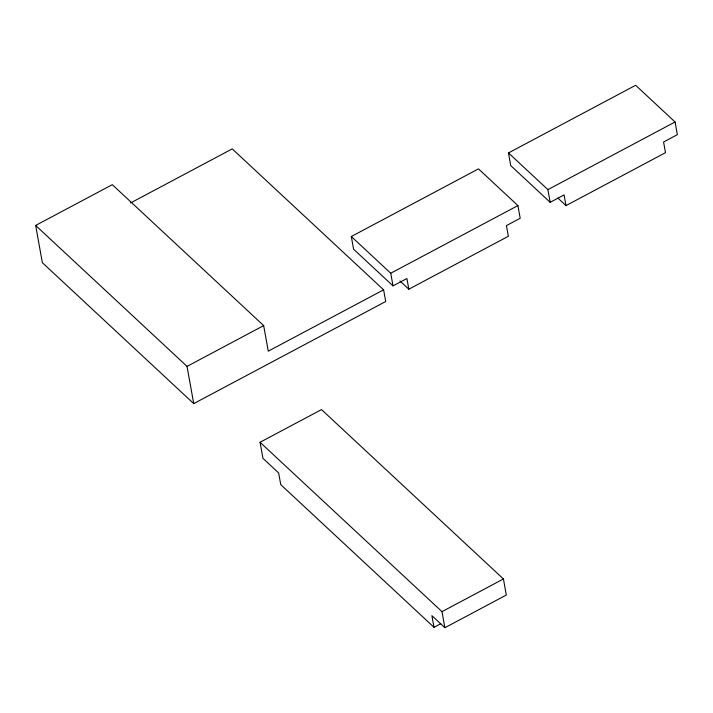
<?xml version="1.0" encoding="UTF-8"?>
<svg xmlns="http://www.w3.org/2000/svg" width="713" height="713" viewBox="0 0 713 713"><rect width="100%" height="100%" fill="white"/><g stroke="black" fill="none" stroke-linecap="round" stroke-linejoin="round"><path stroke-width="1.07" d="M35.65 225.442L112.297 184.676L263.676 325.618L268.275 351.17L383.612 289.826L385.715 301.501L193.731 403.62L42.352 262.678L35.65 225.442L187.038 366.393L193.731 403.62M130.577 202.947L232.233 148.883L383.612 289.826M408.825 289.211L406.909 278.516L393.023 285.904L353.586 249.185L351.304 236.52L478.476 168.874L517.914 205.594L520.196 218.258L506.426 225.584L508.351 236.27L408.825 289.211L399.975 280.967M565.988 205.62L564.063 194.925L550.178 202.314L510.74 165.594L508.467 152.93L635.639 85.284L675.068 121.994L677.35 134.668L663.58 141.994L665.505 152.68L565.988 205.62L557.94 198.125M187.038 366.393L263.676 325.618M351.304 236.52L390.742 273.231L517.914 205.594M508.467 152.93L547.896 189.64L675.068 121.994M433.994 627.306L280.744 484.626L278.64 472.951L262.945 458.334L260.058 442.274L321.51 409.592L503.431 578.974L506.328 595.034L444.876 627.716L431.891 615.631L433.994 627.306L440.821 623.679M260.058 442.274L441.989 611.656L503.431 578.974M547.896 189.64L550.178 202.314M390.742 273.231L393.023 285.904M441.989 611.656L444.876 627.716"/></g></svg>
